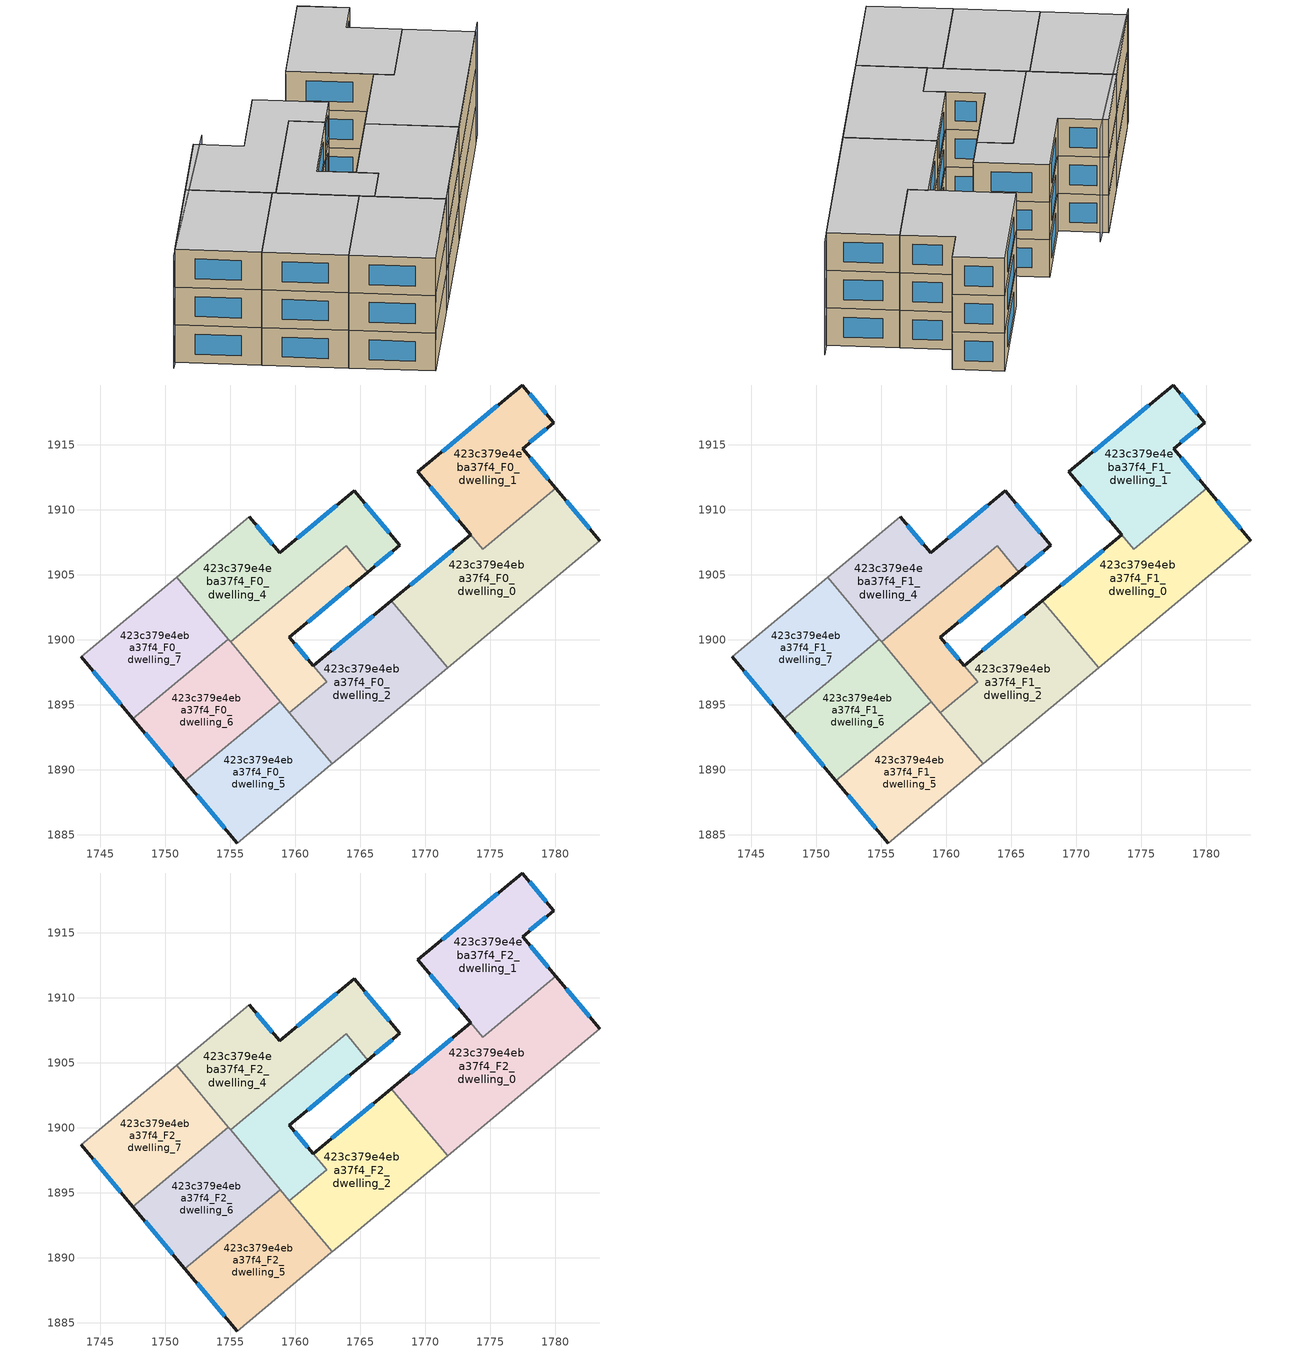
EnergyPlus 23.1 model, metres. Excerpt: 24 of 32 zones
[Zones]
423c379e4eba37f4_F0_dwelling_0
 floor ground (EU_floor_Construction): 1780.05,1911.64 1783.43,1907.6 1771.71,1897.84 1767.4,1903.02 1773.48,1908.08 1774.43,1906.96 z0
 wall outside (EU_wall_Construction): 1773.48,1908.08 1767.4,1903.02 / 1783.43,1907.6 1780.05,1911.64 z0:3
 wall adiabatic (EU_wall_Construction): 1771.71,1897.84 1783.43,1907.6 z0:3
 wall to 423c379e4eba37f4_F0_dwelling_1 (EU_wall_Construction): 1780.05,1911.64 1774.43,1906.96 1773.48,1908.08 z0:3
 wall to 423c379e4eba37f4_F0_dwelling_2 (EU_wall_Construction): 1767.4,1903.02 1771.71,1897.84 z0:3
 window (EU_Window_Construction): 1772.06,1906.9 1768.83,1904.21 / 1782.64,1908.55 1780.84,1910.69 z0.7:2.3
423c379e4eba37f4_F0_dwelling_1
 floor ground (EU_floor_Construction): 1777.46,1919.59 1779.88,1916.71 1777.48,1914.7 1780.05,1911.64 1774.43,1906.96 1769.43,1912.91 z0
 wall outside (EU_wall_Construction): 1780.05,1911.64 1777.48,1914.7 1779.88,1916.71 1777.46,1919.59 1769.43,1912.91 1773.48,1908.09 z0:3
 window (EU_Window_Construction): 1770.38,1911.78 1772.53,1909.22 / 1775.58,1918.02 1771.32,1914.48 / 1779.32,1917.39 1778.03,1918.92 / 1778.05,1915.17 1779.32,1916.24 / 1779.45,1912.36 1778.09,1913.98 z0.7:2.3
423c379e4eba37f4_F0_dwelling_2
 floor ground (EU_floor_Construction): 1767.4,1903.02 1771.71,1897.84 1764.4,1891.75 1762.83,1890.46 1759.55,1894.4 1762.41,1896.78 1761.38,1898.01 z0
 wall outside (EU_wall_Construction): 1767.4,1903.02 1761.38,1898.01 z0:3
 wall adiabatic (EU_wall_Construction): 1762.83,1890.46 1764.4,1891.75 1771.71,1897.84 z0:3
 wall to 423c379e4eba37f4_F0_dwelling_3 (EU_wall_Construction): 1761.38,1898.01 1762.41,1896.78 1759.55,1894.4 z0:3
 wall to 423c379e4eba37f4_F0_dwelling_5 (EU_wall_Construction): 1759.55,1894.4 1762.83,1890.46 z0:3
 window (EU_Window_Construction): 1765.99,1901.84 1762.8,1899.19 z0.7:2.3
423c379e4eba37f4_F0_dwelling_3
 floor ground (EU_floor_Construction): 1763.91,1907.22 1765.58,1905.21 1759.55,1900.19 1762.41,1896.78 1759.55,1894.4 1755.03,1899.83 z0
 wall outside (EU_wall_Construction): 1761.38,1898.01 1759.55,1900.19 1765.58,1905.21 z0:3
 wall to 423c379e4eba37f4_F0_dwelling_4 (EU_wall_Construction): 1765.58,1905.21 1763.91,1907.22 1755.02,1899.83 z0:3
 wall to 423c379e4eba37f4_F0_dwelling_6 (EU_wall_Construction): 1755.03,1899.83 1758.84,1895.25 z0:3
 wall to 423c379e4eba37f4_F0_dwelling_5 (EU_wall_Construction): 1758.84,1895.25 1759.55,1894.4 z0:3
 window (EU_Window_Construction): 1760.97,1901.37 1764.16,1904.03 / 1760.95,1898.52 1759.98,1899.68 z0.7:2.3
423c379e4eba37f4_F0_dwelling_4
 floor ground (EU_floor_Construction): 1764.53,1911.45 1768.04,1907.26 1765.58,1905.21 1763.91,1907.22 1755.03,1899.83 1750.88,1904.81 1756.47,1909.46 1758.79,1906.68 z0
 wall outside (EU_wall_Construction): 1765.58,1905.21 1768.04,1907.26 1764.53,1911.45 1758.79,1906.68 1756.47,1909.46 z0:3
 wall adiabatic (EU_wall_Construction): 1756.47,1909.46 1750.88,1904.81 z0:3
 wall to 423c379e4eba37f4_F0_dwelling_7 (EU_wall_Construction): 1750.88,1904.81 1754.86,1900.04 z0:3
 wall to 423c379e4eba37f4_F0_dwelling_6 (EU_wall_Construction): 1754.85,1900.04 1755.02,1899.83 z0:3
 window (EU_Window_Construction): 1758.25,1907.33 1757.01,1908.81 / 1763.18,1910.33 1760.14,1907.8 / 1767.21,1908.25 1765.35,1910.47 / 1766.16,1905.7 1767.46,1906.78 z0.7:2.3
423c379e4eba37f4_F0_dwelling_5
 floor ground (EU_floor_Construction): 1758.84,1895.25 1762.83,1890.46 1762.75,1890.39 1755.53,1884.38 1751.52,1889.16 z0
 wall outside (EU_wall_Construction): 1751.52,1889.16 1755.53,1884.38 z0:3
 wall adiabatic (EU_wall_Construction): 1755.53,1884.38 1762.75,1890.39 1762.83,1890.46 z0:3
 wall to 423c379e4eba37f4_F0_dwelling_6 (EU_wall_Construction): 1758.84,1895.25 1751.52,1889.16 z0:3
 window (EU_Window_Construction): 1752.46,1888.04 1754.59,1885.5 z0.7:2.3
423c379e4eba37f4_F0_dwelling_6
 floor ground (EU_floor_Construction): 1754.85,1900.04 1758.84,1895.25 1751.52,1889.16 1747.52,1893.93 z0
 wall outside (EU_wall_Construction): 1747.52,1893.93 1751.52,1889.16 z0:3
 wall to 423c379e4eba37f4_F0_dwelling_7 (EU_wall_Construction): 1754.85,1900.04 1747.52,1893.93 z0:3
 window (EU_Window_Construction): 1748.46,1892.81 1750.58,1890.28 z0.7:2.3
423c379e4eba37f4_F0_dwelling_7
 floor ground (EU_floor_Construction): 1750.88,1904.81 1754.85,1900.04 1747.52,1893.93 1743.53,1898.7 z0
 wall outside (EU_wall_Construction): 1743.53,1898.7 1747.52,1893.93 z0:3
 wall adiabatic (EU_wall_Construction): 1750.88,1904.81 1743.53,1898.7 z0:3
 window (EU_Window_Construction): 1744.47,1897.58 1746.59,1895.05 z0.7:2.3
423c379e4eba37f4_F1_dwelling_0
 floor to 423c379e4eba37f4_F0_dwelling_0 (EU_floor_Construction): 1780.05,1911.64 1783.43,1907.6 1771.71,1897.84 1767.4,1903.02 1773.48,1908.08 1774.43,1906.96 z3
 wall outside (EU_wall_Construction): 1773.48,1908.08 1767.4,1903.02 / 1783.43,1907.6 1780.05,1911.64 z3:6
 wall adiabatic (EU_wall_Construction): 1771.71,1897.84 1783.43,1907.6 z3:6
 wall to 423c379e4eba37f4_F1_dwelling_1 (EU_wall_Construction): 1780.05,1911.64 1774.43,1906.96 1773.48,1908.08 z3:6
 wall to 423c379e4eba37f4_F1_dwelling_2 (EU_wall_Construction): 1767.4,1903.02 1771.71,1897.84 z3:6
 window (EU_Window_Construction): 1772.06,1906.9 1768.83,1904.21 / 1782.64,1908.55 1780.84,1910.69 z3.7:5.3
423c379e4eba37f4_F1_dwelling_1
 floor to 423c379e4eba37f4_F0_dwelling_1 (EU_floor_Construction): 1777.46,1919.59 1779.88,1916.71 1777.48,1914.7 1780.05,1911.64 1774.43,1906.96 1769.43,1912.91 z3
 wall outside (EU_wall_Construction): 1780.05,1911.64 1777.48,1914.7 1779.88,1916.71 1777.46,1919.59 1769.43,1912.91 1773.48,1908.09 z3:6
 window (EU_Window_Construction): 1770.38,1911.78 1772.53,1909.22 / 1775.58,1918.02 1771.32,1914.48 / 1779.32,1917.39 1778.03,1918.92 / 1778.05,1915.17 1779.32,1916.24 / 1779.45,1912.36 1778.09,1913.98 z3.7:5.3
423c379e4eba37f4_F1_dwelling_2
 floor to 423c379e4eba37f4_F0_dwelling_2 (EU_floor_Construction): 1767.4,1903.02 1771.71,1897.84 1764.4,1891.75 1762.83,1890.46 1759.55,1894.4 1762.41,1896.78 1761.38,1898.01 z3
 wall outside (EU_wall_Construction): 1767.4,1903.02 1761.38,1898.01 z3:6
 wall adiabatic (EU_wall_Construction): 1762.83,1890.46 1764.4,1891.75 1771.71,1897.84 z3:6
 wall to 423c379e4eba37f4_F1_dwelling_3 (EU_wall_Construction): 1761.38,1898.01 1762.41,1896.78 1759.55,1894.4 z3:6
 wall to 423c379e4eba37f4_F1_dwelling_5 (EU_wall_Construction): 1759.55,1894.4 1762.83,1890.46 z3:6
 window (EU_Window_Construction): 1765.99,1901.84 1762.8,1899.19 z3.7:5.3
423c379e4eba37f4_F1_dwelling_3
 floor to 423c379e4eba37f4_F0_dwelling_3 (EU_floor_Construction): 1763.91,1907.22 1765.58,1905.21 1759.55,1900.19 1762.41,1896.78 1759.55,1894.4 1755.02,1899.83 z3
 wall outside (EU_wall_Construction): 1761.38,1898.01 1759.55,1900.19 1765.58,1905.21 z3:6
 wall to 423c379e4eba37f4_F1_dwelling_4 (EU_wall_Construction): 1765.58,1905.21 1763.91,1907.22 1755.02,1899.83 z3:6
 wall to 423c379e4eba37f4_F1_dwelling_6 (EU_wall_Construction): 1755.03,1899.83 1758.84,1895.25 z3:6
 wall to 423c379e4eba37f4_F1_dwelling_5 (EU_wall_Construction): 1758.84,1895.25 1759.55,1894.4 z3:6
 window (EU_Window_Construction): 1760.97,1901.37 1764.16,1904.03 / 1760.95,1898.52 1759.98,1899.68 z3.7:5.3
423c379e4eba37f4_F1_dwelling_4
 floor to 423c379e4eba37f4_F0_dwelling_4 (EU_floor_Construction): 1764.52,1911.45 1768.04,1907.26 1765.58,1905.21 1763.91,1907.22 1755.02,1899.83 1750.88,1904.81 1756.47,1909.46 1758.79,1906.68 z3
 wall outside (EU_wall_Construction): 1765.58,1905.21 1768.04,1907.26 1764.53,1911.45 1758.79,1906.68 1756.47,1909.46 z3:6
 wall adiabatic (EU_wall_Construction): 1756.47,1909.46 1750.88,1904.81 z3:6
 wall to 423c379e4eba37f4_F1_dwelling_7 (EU_wall_Construction): 1750.88,1904.81 1754.86,1900.04 z3:6
 wall to 423c379e4eba37f4_F1_dwelling_6 (EU_wall_Construction): 1754.85,1900.04 1755.02,1899.83 z3:6
 window (EU_Window_Construction): 1758.25,1907.33 1757.01,1908.81 / 1763.18,1910.33 1760.14,1907.8 / 1767.21,1908.25 1765.35,1910.47 / 1766.16,1905.7 1767.46,1906.78 z3.7:5.3
423c379e4eba37f4_F1_dwelling_5
 floor to 423c379e4eba37f4_F0_dwelling_5 (EU_floor_Construction): 1758.84,1895.25 1762.83,1890.46 1762.75,1890.39 1755.53,1884.38 1751.52,1889.16 z3
 wall outside (EU_wall_Construction): 1751.52,1889.16 1755.53,1884.38 z3:6
 wall adiabatic (EU_wall_Construction): 1755.53,1884.38 1762.75,1890.39 1762.83,1890.46 z3:6
 wall to 423c379e4eba37f4_F1_dwelling_6 (EU_wall_Construction): 1758.84,1895.25 1751.52,1889.16 z3:6
 window (EU_Window_Construction): 1752.46,1888.04 1754.59,1885.5 z3.7:5.3
423c379e4eba37f4_F1_dwelling_6
 floor to 423c379e4eba37f4_F0_dwelling_6 (EU_floor_Construction): 1754.85,1900.04 1758.84,1895.25 1751.52,1889.16 1747.52,1893.93 z3
 wall outside (EU_wall_Construction): 1747.52,1893.93 1751.52,1889.16 z3:6
 wall to 423c379e4eba37f4_F1_dwelling_7 (EU_wall_Construction): 1754.85,1900.04 1747.52,1893.93 z3:6
 window (EU_Window_Construction): 1748.46,1892.81 1750.58,1890.28 z3.7:5.3
423c379e4eba37f4_F1_dwelling_7
 floor to 423c379e4eba37f4_F0_dwelling_7 (EU_floor_Construction): 1750.88,1904.81 1754.85,1900.04 1747.52,1893.93 1743.53,1898.7 z3
 wall outside (EU_wall_Construction): 1743.53,1898.7 1747.52,1893.93 z3:6
 wall adiabatic (EU_wall_Construction): 1750.88,1904.81 1743.53,1898.7 z3:6
 window (EU_Window_Construction): 1744.47,1897.58 1746.59,1895.05 z3.7:5.3
423c379e4eba37f4_F2_dwelling_0
 floor to 423c379e4eba37f4_F1_dwelling_0 (EU_floor_Construction): 1780.05,1911.64 1783.43,1907.6 1771.71,1897.84 1767.4,1903.02 1773.48,1908.08 1774.43,1906.96 z6
 wall outside (EU_wall_Construction): 1773.48,1908.08 1767.4,1903.02 / 1783.43,1907.6 1780.05,1911.64 z6:9
 wall adiabatic (EU_wall_Construction): 1771.71,1897.84 1783.43,1907.6 z6:9
 wall to 423c379e4eba37f4_F2_dwelling_1 (EU_wall_Construction): 1780.05,1911.64 1774.43,1906.96 1773.48,1908.08 z6:9
 wall to 423c379e4eba37f4_F2_dwelling_2 (EU_wall_Construction): 1767.4,1903.02 1771.71,1897.84 z6:9
 window (EU_Window_Construction): 1772.06,1906.9 1768.83,1904.21 / 1782.64,1908.55 1780.84,1910.69 z6.7:8.3
 ceiling to 423c379e4eba37f4_F3_dwelling_0 (EU_floor_Construction): 1783.43,1907.6 1780.05,1911.64 1774.43,1906.96 1773.48,1908.08 1767.4,1903.02 1771.71,1897.84 z9
423c379e4eba37f4_F2_dwelling_1
 floor to 423c379e4eba37f4_F1_dwelling_1 (EU_floor_Construction): 1777.46,1919.59 1779.88,1916.71 1777.48,1914.7 1780.05,1911.64 1774.43,1906.96 1769.43,1912.91 z6
 wall outside (EU_wall_Construction): 1780.05,1911.64 1777.48,1914.7 1779.88,1916.71 1777.46,1919.59 1769.43,1912.91 1773.48,1908.09 z6:9
 window (EU_Window_Construction): 1770.38,1911.78 1772.53,1909.22 / 1775.58,1918.02 1771.32,1914.48 / 1779.32,1917.39 1778.03,1918.92 / 1778.05,1915.17 1779.32,1916.24 / 1779.45,1912.36 1778.09,1913.98 z6.7:8.3
 ceiling to 423c379e4eba37f4_F3_dwelling_1 (EU_floor_Construction): 1780.05,1911.64 1777.48,1914.7 1779.88,1916.71 1777.46,1919.59 1769.43,1912.91 1774.43,1906.96 z9
423c379e4eba37f4_F2_dwelling_2
 floor to 423c379e4eba37f4_F1_dwelling_2 (EU_floor_Construction): 1767.4,1903.02 1771.71,1897.84 1764.4,1891.75 1762.83,1890.46 1759.55,1894.4 1762.41,1896.78 1761.38,1898.01 z6
 wall outside (EU_wall_Construction): 1767.4,1903.02 1761.38,1898.01 z6:9
 wall adiabatic (EU_wall_Construction): 1762.83,1890.46 1764.4,1891.75 1771.71,1897.84 z6:9
 wall to 423c379e4eba37f4_F2_dwelling_3 (EU_wall_Construction): 1761.38,1898.01 1762.41,1896.78 1759.55,1894.4 z6:9
 wall to 423c379e4eba37f4_F2_dwelling_5 (EU_wall_Construction): 1759.55,1894.4 1762.83,1890.46 z6:9
 window (EU_Window_Construction): 1765.99,1901.84 1762.8,1899.19 z6.7:8.3
 ceiling to 423c379e4eba37f4_F3_dwelling_2 (EU_floor_Construction): 1771.71,1897.84 1767.4,1903.02 1761.38,1898.01 1762.41,1896.78 1759.55,1894.4 1762.83,1890.46 1764.4,1891.75 z9
423c379e4eba37f4_F2_dwelling_3
 floor to 423c379e4eba37f4_F1_dwelling_3 (EU_floor_Construction): 1763.91,1907.22 1765.58,1905.21 1759.55,1900.19 1762.41,1896.78 1759.55,1894.4 1755.02,1899.83 z6
 wall outside (EU_wall_Construction): 1761.38,1898.01 1759.55,1900.19 1765.58,1905.21 z6:9
 wall to 423c379e4eba37f4_F2_dwelling_4 (EU_wall_Construction): 1765.58,1905.21 1763.91,1907.22 1755.02,1899.83 z6:9
 wall to 423c379e4eba37f4_F2_dwelling_6 (EU_wall_Construction): 1755.03,1899.83 1758.84,1895.25 z6:9
 wall to 423c379e4eba37f4_F2_dwelling_5 (EU_wall_Construction): 1758.84,1895.25 1759.55,1894.4 z6:9
 window (EU_Window_Construction): 1760.97,1901.37 1764.16,1904.03 / 1760.95,1898.52 1759.98,1899.68 z6.7:8.3
 ceiling to 423c379e4eba37f4_F3_dwelling_3 (EU_floor_Construction): 1762.41,1896.78 1759.55,1900.19 1765.58,1905.21 1763.91,1907.22 1755.02,1899.83 1759.55,1894.4 z9
423c379e4eba37f4_F2_dwelling_4
 floor to 423c379e4eba37f4_F1_dwelling_4 (EU_floor_Construction): 1764.52,1911.45 1768.04,1907.26 1765.58,1905.21 1763.91,1907.22 1755.02,1899.83 1750.88,1904.81 1756.47,1909.46 1758.79,1906.68 z6
 wall outside (EU_wall_Construction): 1765.58,1905.21 1768.04,1907.26 1764.53,1911.45 1758.79,1906.68 1756.47,1909.46 z6:9
 wall adiabatic (EU_wall_Construction): 1756.47,1909.46 1750.88,1904.81 z6:9
 wall to 423c379e4eba37f4_F2_dwelling_7 (EU_wall_Construction): 1750.88,1904.81 1754.86,1900.04 z6:9
 wall to 423c379e4eba37f4_F2_dwelling_6 (EU_wall_Construction): 1754.85,1900.04 1755.02,1899.83 z6:9
 window (EU_Window_Construction): 1758.25,1907.33 1757.01,1908.81 / 1763.18,1910.33 1760.14,1907.8 / 1767.21,1908.25 1765.35,1910.47 / 1766.16,1905.7 1767.46,1906.78 z6.7:8.3
 ceiling to 423c379e4eba37f4_F3_dwelling_4 (EU_floor_Construction): 1765.58,1905.21 1768.04,1907.26 1764.52,1911.45 1758.79,1906.68 1756.47,1909.46 1750.88,1904.81 1755.02,1899.83 1763.91,1907.22 z9
423c379e4eba37f4_F2_dwelling_5
 floor to 423c379e4eba37f4_F1_dwelling_5 (EU_floor_Construction): 1758.84,1895.25 1762.83,1890.46 1762.75,1890.39 1755.53,1884.38 1751.52,1889.16 z6
 wall outside (EU_wall_Construction): 1751.52,1889.16 1755.53,1884.38 z6:9
 wall adiabatic (EU_wall_Construction): 1755.53,1884.38 1762.75,1890.39 1762.83,1890.46 z6:9
 wall to 423c379e4eba37f4_F2_dwelling_6 (EU_wall_Construction): 1758.84,1895.25 1751.52,1889.16 z6:9
 window (EU_Window_Construction): 1752.46,1888.04 1754.59,1885.5 z6.7:8.3
 ceiling to 423c379e4eba37f4_F3_dwelling_5 (EU_floor_Construction): 1762.75,1890.39 1762.83,1890.46 1758.84,1895.25 1751.52,1889.16 1755.53,1884.38 z9
423c379e4eba37f4_F2_dwelling_6
 floor to 423c379e4eba37f4_F1_dwelling_6 (EU_floor_Construction): 1754.85,1900.04 1758.84,1895.25 1751.52,1889.16 1747.52,1893.93 z6
 wall outside (EU_wall_Construction): 1747.52,1893.93 1751.52,1889.16 z6:9
 wall to 423c379e4eba37f4_F2_dwelling_7 (EU_wall_Construction): 1754.85,1900.04 1747.52,1893.93 z6:9
 window (EU_Window_Construction): 1748.46,1892.81 1750.58,1890.28 z6.7:8.3
 ceiling to 423c379e4eba37f4_F3_dwelling_6 (EU_floor_Construction): 1758.84,1895.25 1754.85,1900.04 1747.52,1893.93 1751.52,1889.16 z9
423c379e4eba37f4_F2_dwelling_7
 floor to 423c379e4eba37f4_F1_dwelling_7 (EU_floor_Construction): 1750.88,1904.81 1754.85,1900.04 1747.52,1893.93 1743.53,1898.7 z6
 wall outside (EU_wall_Construction): 1743.53,1898.7 1747.52,1893.93 z6:9
 wall adiabatic (EU_wall_Construction): 1750.88,1904.81 1743.53,1898.7 z6:9
 window (EU_Window_Construction): 1744.47,1897.58 1746.59,1895.05 z6.7:8.3
 ceiling to 423c379e4eba37f4_F3_dwelling_7 (EU_floor_Construction): 1754.85,1900.04 1750.88,1904.81 1743.53,1898.7 1747.52,1893.93 z9
shading: 1755.53,1884.38 1784.62,1908.59 / 1757.95,1910.08 1742.77,1898.09 z0:9
[Building]
EU S2 Campaign: North Axis=0; Terrain=City; Solar Distribution=FullExterior
[Site:Location]
Budapest.Ferenc.Liszt.Intl.AP: Latitude=47.437; Longitude=19.256; Time Zone=1; Elevation=185
[SizingPeriod:WeatherFileDays]
AnnualSizingPeriod: Begin Month=1; Begin Day of Month=1; End Month=12; End Day of Month=31; Day of Week for Start Day=Monday; Use Weather File Daylight Saving Period=No; Use Weather File Rain and Snow Indicators=No
[MATERIAL]
EU_InternalMass_Material: Roughness=MediumRough; Thickness=0.1; Conductivity=1; Density=1800; Specific Heat=900; Thermal Absorptance=0.9; Solar Absorptance=0.7; Visible Absorptance=0.7
[MATERIAL:NOMASS] Roughness=MediumRough; Thermal Absorptance=0.9; Solar Absorptance=0.7; Visible Absorptance=0.7
Name | Thermal Resistance
EU_wall_NoMass | 0.832559
EU_floor_NoMass | 0.872794
[WINDOWMATERIAL:SIMPLEGLAZINGSYSTEM]
EU_Window_SimpleGlazing: UFactor=2.79869; Solar Heat Gain Coefficient=0.75; Visible Transmittance=0.75
[CONSTRUCTION]
EU_wall_Construction: EU_wall_NoMass
EU_floor_Construction: EU_floor_NoMass
EU_Window_Construction: EU_Window_SimpleGlazing
EU_InternalMass_Construction: EU_InternalMass_Material
[ZONE] Type=1; Multiplier=1; Ceiling Height=autocalculate; Floor Area=autocalculate; Part of Total Floor Area=Yes
Name | Volume
423c379e4eba37f4_F0_dwelling_0; 423c379e4eba37f4_F1_dwelling_0; 423c379e4eba37f4_F2_dwelling_0 | 275.724
423c379e4eba37f4_F0_dwelling_1; 423c379e4eba37f4_F1_dwelling_1; 423c379e4eba37f4_F2_dwelling_1 | 206.01
423c379e4eba37f4_F0_dwelling_2 | 215.673
423c379e4eba37f4_F1_dwelling_2; 423c379e4eba37f4_F2_dwelling_2 | 215.672
423c379e4eba37f4_F0_dwelling_3 | 140.383
423c379e4eba37f4_F1_dwelling_3; 423c379e4eba37f4_F2_dwelling_3 | 140.384
423c379e4eba37f4_F0_dwelling_4; 423c379e4eba37f4_F1_dwelling_4; 423c379e4eba37f4_F2_dwelling_4 | 230.365
423c379e4eba37f4_F0_dwelling_5 | 178.031
423c379e4eba37f4_F1_dwelling_5; 423c379e4eba37f4_F2_dwelling_5 | 178.03
423c379e4eba37f4_F0_dwelling_6; 423c379e4eba37f4_F1_dwelling_6; 423c379e4eba37f4_F2_dwelling_6 | 178.033
423c379e4eba37f4_F0_dwelling_7; 423c379e4eba37f4_F1_dwelling_7; 423c379e4eba37f4_F2_dwelling_7 | 178.044
[INTERNALMASS] Construction=EU_InternalMass_Construction
Name | Zone or ZoneList | Surface Area
423c379e4eba37f4_F0_dwelling_0_EU_InternalMass | 423c379e4eba37f4_F0_dwelling_0 | 91.9077
423c379e4eba37f4_F0_dwelling_1_EU_InternalMass | 423c379e4eba37f4_F0_dwelling_1 | 68.6714
423c379e4eba37f4_F0_dwelling_2_EU_InternalMass | 423c379e4eba37f4_F0_dwelling_2 | 71.8918
423c379e4eba37f4_F0_dwelling_3_EU_InternalMass | 423c379e4eba37f4_F0_dwelling_3 | 46.7964
423c379e4eba37f4_F0_dwelling_4_EU_InternalMass | 423c379e4eba37f4_F0_dwelling_4 | 76.7886
423c379e4eba37f4_F0_dwelling_5_EU_InternalMass | 423c379e4eba37f4_F0_dwelling_5 | 59.3436
423c379e4eba37f4_F0_dwelling_6_EU_InternalMass | 423c379e4eba37f4_F0_dwelling_6 | 59.3443
423c379e4eba37f4_F0_dwelling_7_EU_InternalMass | 423c379e4eba37f4_F0_dwelling_7 | 59.3479
423c379e4eba37f4_F1_dwelling_0_EU_InternalMass | 423c379e4eba37f4_F1_dwelling_0 | 91.9077
423c379e4eba37f4_F1_dwelling_1_EU_InternalMass | 423c379e4eba37f4_F1_dwelling_1 | 68.6714
423c379e4eba37f4_F1_dwelling_2_EU_InternalMass | 423c379e4eba37f4_F1_dwelling_2 | 71.8918
423c379e4eba37f4_F1_dwelling_3_EU_InternalMass | 423c379e4eba37f4_F1_dwelling_3 | 46.7964
423c379e4eba37f4_F1_dwelling_4_EU_InternalMass | 423c379e4eba37f4_F1_dwelling_4 | 76.7886
423c379e4eba37f4_F1_dwelling_5_EU_InternalMass | 423c379e4eba37f4_F1_dwelling_5 | 59.3436
423c379e4eba37f4_F1_dwelling_6_EU_InternalMass | 423c379e4eba37f4_F1_dwelling_6 | 59.3443
423c379e4eba37f4_F1_dwelling_7_EU_InternalMass | 423c379e4eba37f4_F1_dwelling_7 | 59.3479
423c379e4eba37f4_F2_dwelling_0_EU_InternalMass | 423c379e4eba37f4_F2_dwelling_0 | 91.9077
423c379e4eba37f4_F2_dwelling_1_EU_InternalMass | 423c379e4eba37f4_F2_dwelling_1 | 68.6714
423c379e4eba37f4_F2_dwelling_2_EU_InternalMass | 423c379e4eba37f4_F2_dwelling_2 | 71.8918
423c379e4eba37f4_F2_dwelling_3_EU_InternalMass | 423c379e4eba37f4_F2_dwelling_3 | 46.7964
423c379e4eba37f4_F2_dwelling_4_EU_InternalMass | 423c379e4eba37f4_F2_dwelling_4 | 76.7886
423c379e4eba37f4_F2_dwelling_5_EU_InternalMass | 423c379e4eba37f4_F2_dwelling_5 | 59.3436
423c379e4eba37f4_F2_dwelling_6_EU_InternalMass | 423c379e4eba37f4_F2_dwelling_6 | 59.3443
423c379e4eba37f4_F2_dwelling_7_EU_InternalMass | 423c379e4eba37f4_F2_dwelling_7 | 59.3479
[OTHEREQUIPMENT] Fuel Type=Electricity; Design Level Calculation Method=Watts/Area; Power per Zone Floor Area=1; Fraction Latent=0; Fraction Radiant=0; Fraction Lost=0; Carbon Dioxide Generation Rate=0; EndUse Subcategory=EU_Step8_InternalGains
Name | Zone or ZoneList or Space or SpaceList | Schedule
EU_Step8_InternalGain_423c379e4eba37f4_F0_dwelling_0_f000 | 423c379e4eba37f4_F0_dwelling_0 | EU_Step8_GainSchedule_423c379e4eba37f4_F0_dwelling_0_f000
EU_Step8_InternalGain_423c379e4eba37f4_F0_dwelling_1_f000 | 423c379e4eba37f4_F0_dwelling_1 | EU_Step8_GainSchedule_423c379e4eba37f4_F0_dwelling_1_f000
EU_Step8_InternalGain_423c379e4eba37f4_F0_dwelling_2_f000 | 423c379e4eba37f4_F0_dwelling_2 | EU_Step8_GainSchedule_423c379e4eba37f4_F0_dwelling_2_f000
EU_Step8_InternalGain_423c379e4eba37f4_F0_dwelling_3_f000 | 423c379e4eba37f4_F0_dwelling_3 | EU_Step8_GainSchedule_423c379e4eba37f4_F0_dwelling_3_f000
EU_Step8_InternalGain_423c379e4eba37f4_F0_dwelling_4_f000 | 423c379e4eba37f4_F0_dwelling_4 | EU_Step8_GainSchedule_423c379e4eba37f4_F0_dwelling_4_f000
EU_Step8_InternalGain_423c379e4eba37f4_F0_dwelling_5_f000 | 423c379e4eba37f4_F0_dwelling_5 | EU_Step8_GainSchedule_423c379e4eba37f4_F0_dwelling_5_f000
EU_Step8_InternalGain_423c379e4eba37f4_F0_dwelling_6_f000 | 423c379e4eba37f4_F0_dwelling_6 | EU_Step8_GainSchedule_423c379e4eba37f4_F0_dwelling_6_f000
EU_Step8_InternalGain_423c379e4eba37f4_F0_dwelling_7_f000 | 423c379e4eba37f4_F0_dwelling_7 | EU_Step8_GainSchedule_423c379e4eba37f4_F0_dwelling_7_f000
EU_Step8_InternalGain_423c379e4eba37f4_F1_dwelling_0_f000 | 423c379e4eba37f4_F1_dwelling_0 | EU_Step8_GainSchedule_423c379e4eba37f4_F1_dwelling_0_f000
EU_Step8_InternalGain_423c379e4eba37f4_F1_dwelling_1_f000 | 423c379e4eba37f4_F1_dwelling_1 | EU_Step8_GainSchedule_423c379e4eba37f4_F1_dwelling_1_f000
EU_Step8_InternalGain_423c379e4eba37f4_F1_dwelling_2_f000 | 423c379e4eba37f4_F1_dwelling_2 | EU_Step8_GainSchedule_423c379e4eba37f4_F1_dwelling_2_f000
EU_Step8_InternalGain_423c379e4eba37f4_F1_dwelling_3_f000 | 423c379e4eba37f4_F1_dwelling_3 | EU_Step8_GainSchedule_423c379e4eba37f4_F1_dwelling_3_f000
EU_Step8_InternalGain_423c379e4eba37f4_F1_dwelling_4_f000 | 423c379e4eba37f4_F1_dwelling_4 | EU_Step8_GainSchedule_423c379e4eba37f4_F1_dwelling_4_f000
EU_Step8_InternalGain_423c379e4eba37f4_F1_dwelling_5_f000 | 423c379e4eba37f4_F1_dwelling_5 | EU_Step8_GainSchedule_423c379e4eba37f4_F1_dwelling_5_f000
EU_Step8_InternalGain_423c379e4eba37f4_F1_dwelling_6_f000 | 423c379e4eba37f4_F1_dwelling_6 | EU_Step8_GainSchedule_423c379e4eba37f4_F1_dwelling_6_f000
EU_Step8_InternalGain_423c379e4eba37f4_F1_dwelling_7_f000 | 423c379e4eba37f4_F1_dwelling_7 | EU_Step8_GainSchedule_423c379e4eba37f4_F1_dwelling_7_f000
EU_Step8_InternalGain_423c379e4eba37f4_F2_dwelling_0_f000 | 423c379e4eba37f4_F2_dwelling_0 | EU_Step8_GainSchedule_423c379e4eba37f4_F2_dwelling_0_f000
EU_Step8_InternalGain_423c379e4eba37f4_F2_dwelling_1_f000 | 423c379e4eba37f4_F2_dwelling_1 | EU_Step8_GainSchedule_423c379e4eba37f4_F2_dwelling_1_f000
EU_Step8_InternalGain_423c379e4eba37f4_F2_dwelling_2_f000 | 423c379e4eba37f4_F2_dwelling_2 | EU_Step8_GainSchedule_423c379e4eba37f4_F2_dwelling_2_f000
EU_Step8_InternalGain_423c379e4eba37f4_F2_dwelling_3_f000 | 423c379e4eba37f4_F2_dwelling_3 | EU_Step8_GainSchedule_423c379e4eba37f4_F2_dwelling_3_f000
EU_Step8_InternalGain_423c379e4eba37f4_F2_dwelling_4_f000 | 423c379e4eba37f4_F2_dwelling_4 | EU_Step8_GainSchedule_423c379e4eba37f4_F2_dwelling_4_f000
EU_Step8_InternalGain_423c379e4eba37f4_F2_dwelling_5_f000 | 423c379e4eba37f4_F2_dwelling_5 | EU_Step8_GainSchedule_423c379e4eba37f4_F2_dwelling_5_f000
EU_Step8_InternalGain_423c379e4eba37f4_F2_dwelling_6_f000 | 423c379e4eba37f4_F2_dwelling_6 | EU_Step8_GainSchedule_423c379e4eba37f4_F2_dwelling_6_f000
EU_Step8_InternalGain_423c379e4eba37f4_F2_dwelling_7_f000 | 423c379e4eba37f4_F2_dwelling_7 | EU_Step8_GainSchedule_423c379e4eba37f4_F2_dwelling_7_f000
[ZONEVENTILATION:DESIGNFLOWRATE] Schedule=EU_AlwaysOn; Design Flow Rate Calculation Method=AirChanges/Hour; Air Changes per Hour=0.475469; Ventilation Type=Natural; Fan Pressure Rise=0; Fan Total Efficiency=1; Constant Term Coefficient=1; Temperature Term Coefficient=0; Velocity Term Coefficient=0; Velocity Squared Term Coefficient=0; Minimum Indoor Temperature=-100; Maximum Indoor Temperature=100; Delta Temperature=-100; Minimum Outdoor Temperature=-100; Maximum Outdoor Temperature=100; Maximum Wind Speed=40
Name | Zone or ZoneList or Space or SpaceList
EU_ConstantAir_423c379e4eba37f4_F0_dwelling_0 | 423c379e4eba37f4_F0_dwelling_0
EU_ConstantAir_423c379e4eba37f4_F0_dwelling_1 | 423c379e4eba37f4_F0_dwelling_1
EU_ConstantAir_423c379e4eba37f4_F0_dwelling_2 | 423c379e4eba37f4_F0_dwelling_2
EU_ConstantAir_423c379e4eba37f4_F0_dwelling_3 | 423c379e4eba37f4_F0_dwelling_3
EU_ConstantAir_423c379e4eba37f4_F0_dwelling_4 | 423c379e4eba37f4_F0_dwelling_4
EU_ConstantAir_423c379e4eba37f4_F0_dwelling_5 | 423c379e4eba37f4_F0_dwelling_5
EU_ConstantAir_423c379e4eba37f4_F0_dwelling_6 | 423c379e4eba37f4_F0_dwelling_6
EU_ConstantAir_423c379e4eba37f4_F0_dwelling_7 | 423c379e4eba37f4_F0_dwelling_7
EU_ConstantAir_423c379e4eba37f4_F1_dwelling_0 | 423c379e4eba37f4_F1_dwelling_0
EU_ConstantAir_423c379e4eba37f4_F1_dwelling_1 | 423c379e4eba37f4_F1_dwelling_1
EU_ConstantAir_423c379e4eba37f4_F1_dwelling_2 | 423c379e4eba37f4_F1_dwelling_2
EU_ConstantAir_423c379e4eba37f4_F1_dwelling_3 | 423c379e4eba37f4_F1_dwelling_3
EU_ConstantAir_423c379e4eba37f4_F1_dwelling_4 | 423c379e4eba37f4_F1_dwelling_4
EU_ConstantAir_423c379e4eba37f4_F1_dwelling_5 | 423c379e4eba37f4_F1_dwelling_5
EU_ConstantAir_423c379e4eba37f4_F1_dwelling_6 | 423c379e4eba37f4_F1_dwelling_6
EU_ConstantAir_423c379e4eba37f4_F1_dwelling_7 | 423c379e4eba37f4_F1_dwelling_7
EU_ConstantAir_423c379e4eba37f4_F2_dwelling_0 | 423c379e4eba37f4_F2_dwelling_0
EU_ConstantAir_423c379e4eba37f4_F2_dwelling_1 | 423c379e4eba37f4_F2_dwelling_1
EU_ConstantAir_423c379e4eba37f4_F2_dwelling_2 | 423c379e4eba37f4_F2_dwelling_2
EU_ConstantAir_423c379e4eba37f4_F2_dwelling_3 | 423c379e4eba37f4_F2_dwelling_3
EU_ConstantAir_423c379e4eba37f4_F2_dwelling_4 | 423c379e4eba37f4_F2_dwelling_4
EU_ConstantAir_423c379e4eba37f4_F2_dwelling_5 | 423c379e4eba37f4_F2_dwelling_5
EU_ConstantAir_423c379e4eba37f4_F2_dwelling_6 | 423c379e4eba37f4_F2_dwelling_6
EU_ConstantAir_423c379e4eba37f4_F2_dwelling_7 | 423c379e4eba37f4_F2_dwelling_7
[HVACTEMPLATE:THERMOSTAT] Constant Heating Setpoint=20; Constant Cooling Setpoint=50
EU_HeatOnly_423c379e4eba37f4_F0_dwelling_0; EU_HeatOnly_423c379e4eba37f4_F0_dwelling_1; EU_HeatOnly_423c379e4eba37f4_F0_dwelling_2; EU_HeatOnly_423c379e4eba37f4_F0_dwelling_3; EU_HeatOnly_423c379e4eba37f4_F0_dwelling_4; EU_HeatOnly_423c379e4eba37f4_F0_dwelling_5; EU_HeatOnly_423c379e4eba37f4_F0_dwelling_6; EU_HeatOnly_423c379e4eba37f4_F0_dwelling_7; EU_HeatOnly_423c379e4eba37f4_F1_dwelling_0; EU_HeatOnly_423c379e4eba37f4_F1_dwelling_1; EU_HeatOnly_423c379e4eba37f4_F1_dwelling_2; EU_HeatOnly_423c379e4eba37f4_F1_dwelling_3; EU_HeatOnly_423c379e4eba37f4_F1_dwelling_4; EU_HeatOnly_423c379e4eba37f4_F1_dwelling_5; EU_HeatOnly_423c379e4eba37f4_F1_dwelling_6; EU_HeatOnly_423c379e4eba37f4_F1_dwelling_7; EU_HeatOnly_423c379e4eba37f4_F2_dwelling_0; EU_HeatOnly_423c379e4eba37f4_F2_dwelling_1; EU_HeatOnly_423c379e4eba37f4_F2_dwelling_2; EU_HeatOnly_423c379e4eba37f4_F2_dwelling_3; EU_HeatOnly_423c379e4eba37f4_F2_dwelling_4; EU_HeatOnly_423c379e4eba37f4_F2_dwelling_5; EU_HeatOnly_423c379e4eba37f4_F2_dwelling_6; EU_HeatOnly_423c379e4eba37f4_F2_dwelling_7; EU_HeatOnly_423c379e4eba37f4_F3_dwelling_0; EU_HeatOnly_423c379e4eba37f4_F3_dwelling_1; EU_HeatOnly_423c379e4eba37f4_F3_dwelling_2; EU_HeatOnly_423c379e4eba37f4_F3_dwelling_3; EU_HeatOnly_423c379e4eba37f4_F3_dwelling_4; EU_HeatOnly_423c379e4eba37f4_F3_dwelling_5; EU_HeatOnly_423c379e4eba37f4_F3_dwelling_6; EU_HeatOnly_423c379e4eba37f4_F3_dwelling_7
[HVACTEMPLATE:ZONE:IDEALLOADSAIRSYSTEM] System Availability Schedule=EU_AlwaysOn; Maximum Heating Supply Air Temperature=50; Minimum Cooling Supply Air Temperature=13; Maximum Heating Supply Air Humidity Ratio=0.0156; Minimum Cooling Supply Air Humidity Ratio=0.0077; Heating Limit=NoLimit; Cooling Limit=NoLimit; Heating Availability Schedule=EU_AlwaysOn; Cooling Availability Schedule=EU_CoolingOff; Dehumidification Control Type=ConstantSensibleHeatRatio; Cooling Sensible Heat Ratio=0.7; Dehumidification Setpoint=60; Humidification Control Type=None; Humidification Setpoint=30; Outdoor Air Method=None; Outdoor Air Flow Rate per Person=0.00944; Outdoor Air Flow Rate per Zone Floor Area=0; Outdoor Air Flow Rate per Zone=0; Demand Controlled Ventilation Type=None; Outdoor Air Economizer Type=NoEconomizer; Heat Recovery Type=None; Sensible Heat Recovery Effectiveness=0.7; Latent Heat Recovery Effectiveness=0.65
Name | Template Thermostat
423c379e4eba37f4_F0_dwelling_0 | EU_HeatOnly_423c379e4eba37f4_F0_dwelling_0
423c379e4eba37f4_F0_dwelling_1 | EU_HeatOnly_423c379e4eba37f4_F0_dwelling_1
423c379e4eba37f4_F0_dwelling_2 | EU_HeatOnly_423c379e4eba37f4_F0_dwelling_2
423c379e4eba37f4_F0_dwelling_3 | EU_HeatOnly_423c379e4eba37f4_F0_dwelling_3
423c379e4eba37f4_F0_dwelling_4 | EU_HeatOnly_423c379e4eba37f4_F0_dwelling_4
423c379e4eba37f4_F0_dwelling_5 | EU_HeatOnly_423c379e4eba37f4_F0_dwelling_5
423c379e4eba37f4_F0_dwelling_6 | EU_HeatOnly_423c379e4eba37f4_F0_dwelling_6
423c379e4eba37f4_F0_dwelling_7 | EU_HeatOnly_423c379e4eba37f4_F0_dwelling_7
423c379e4eba37f4_F1_dwelling_0 | EU_HeatOnly_423c379e4eba37f4_F1_dwelling_0
423c379e4eba37f4_F1_dwelling_1 | EU_HeatOnly_423c379e4eba37f4_F1_dwelling_1
423c379e4eba37f4_F1_dwelling_2 | EU_HeatOnly_423c379e4eba37f4_F1_dwelling_2
423c379e4eba37f4_F1_dwelling_3 | EU_HeatOnly_423c379e4eba37f4_F1_dwelling_3
423c379e4eba37f4_F1_dwelling_4 | EU_HeatOnly_423c379e4eba37f4_F1_dwelling_4
423c379e4eba37f4_F1_dwelling_5 | EU_HeatOnly_423c379e4eba37f4_F1_dwelling_5
423c379e4eba37f4_F1_dwelling_6 | EU_HeatOnly_423c379e4eba37f4_F1_dwelling_6
423c379e4eba37f4_F1_dwelling_7 | EU_HeatOnly_423c379e4eba37f4_F1_dwelling_7
423c379e4eba37f4_F2_dwelling_0 | EU_HeatOnly_423c379e4eba37f4_F2_dwelling_0
423c379e4eba37f4_F2_dwelling_1 | EU_HeatOnly_423c379e4eba37f4_F2_dwelling_1
423c379e4eba37f4_F2_dwelling_2 | EU_HeatOnly_423c379e4eba37f4_F2_dwelling_2
423c379e4eba37f4_F2_dwelling_3 | EU_HeatOnly_423c379e4eba37f4_F2_dwelling_3
423c379e4eba37f4_F2_dwelling_4 | EU_HeatOnly_423c379e4eba37f4_F2_dwelling_4
423c379e4eba37f4_F2_dwelling_5 | EU_HeatOnly_423c379e4eba37f4_F2_dwelling_5
423c379e4eba37f4_F2_dwelling_6 | EU_HeatOnly_423c379e4eba37f4_F2_dwelling_6
423c379e4eba37f4_F2_dwelling_7 | EU_HeatOnly_423c379e4eba37f4_F2_dwelling_7
[SIZING:ZONE] Zone Cooling Design Supply Air Temperature Input Method=SupplyAirTemperature; Zone Cooling Design Supply Air Temperature=13; Zone Heating Design Supply Air Temperature Input Method=SupplyAirTemperature; Zone Heating Design Supply Air Temperature=50; Zone Cooling Design Supply Air Humidity Ratio=0.008; Zone Heating Design Supply Air Humidity Ratio=0.008; Cooling Design Air Flow Method=DesignDay; Cooling Design Air Flow Rate=0; Cooling Minimum Air Flow per Zone Floor Area=0.000762; Cooling Minimum Air Flow=0; Cooling Minimum Air Flow Fraction=0.2; Heating Design Air Flow Method=DesignDay; Heating Design Air Flow Rate=0; Heating Maximum Air Flow per Zone Floor Area=0.002032; Heating Maximum Air Flow=0.141576; Heating Maximum Air Flow Fraction=0.3; Account for Dedicated Outdoor Air System=No; Dedicated Outdoor Air System Control Strategy=NeutralSupplyAir; Dedicated Outdoor Air Low Setpoint Temperature for Design=autosize; Dedicated Outdoor Air High Setpoint Temperature for Design=autosize; Zone Load Sizing Method=Sensible Load Only No Latent Load; Zone Latent Cooling Design Supply Air Humidity Ratio Input Method=HumidityRatioDifference; Zone Cooling Design Supply Air Humidity Ratio Difference=0.005; Zone Latent Heating Design Supply Air Humidity Ratio Input Method=HumidityRatioDifference; Zone Humidification Design Supply Air Humidity Ratio Difference=0.005
423c379e4eba37f4_F0_dwelling_0; 423c379e4eba37f4_F0_dwelling_1; 423c379e4eba37f4_F0_dwelling_2; 423c379e4eba37f4_F0_dwelling_3; 423c379e4eba37f4_F0_dwelling_4; 423c379e4eba37f4_F0_dwelling_5; 423c379e4eba37f4_F0_dwelling_6; 423c379e4eba37f4_F0_dwelling_7; 423c379e4eba37f4_F1_dwelling_0; 423c379e4eba37f4_F1_dwelling_1; 423c379e4eba37f4_F1_dwelling_2; 423c379e4eba37f4_F1_dwelling_3; 423c379e4eba37f4_F1_dwelling_4; 423c379e4eba37f4_F1_dwelling_5; 423c379e4eba37f4_F1_dwelling_6; 423c379e4eba37f4_F1_dwelling_7; 423c379e4eba37f4_F2_dwelling_0; 423c379e4eba37f4_F2_dwelling_1; 423c379e4eba37f4_F2_dwelling_2; 423c379e4eba37f4_F2_dwelling_3; 423c379e4eba37f4_F2_dwelling_4; 423c379e4eba37f4_F2_dwelling_5; 423c379e4eba37f4_F2_dwelling_6; 423c379e4eba37f4_F2_dwelling_7
[SCHEDULE:CONSTANT]
Name | Hourly Value
EU_AlwaysOn | 1
EU_CoolingOff | 0
[SCHEDULE:FILE] Column Number=1; Rows to Skip at Top=0; Number of Hours of Data=8760; Column Separator=Comma; Interpolate to Timestep=No; Minutes per Item=60; Adjust Schedule for Daylight Savings=Yes
Name | File
EU_Step8_GainSchedule_423c379e4eba37f4_F0_dwelling_0_f000 | ../../schedules/423c379e4eba37f4/423c379e4eba37f4_F0_dwelling_0_f000_gain.csv
EU_Step8_GainSchedule_423c379e4eba37f4_F0_dwelling_1_f000 | ../../schedules/423c379e4eba37f4/423c379e4eba37f4_F0_dwelling_1_f000_gain.csv
EU_Step8_GainSchedule_423c379e4eba37f4_F0_dwelling_2_f000 | ../../schedules/423c379e4eba37f4/423c379e4eba37f4_F0_dwelling_2_f000_gain.csv
EU_Step8_GainSchedule_423c379e4eba37f4_F0_dwelling_3_f000 | ../../schedules/423c379e4eba37f4/423c379e4eba37f4_F0_dwelling_3_f000_gain.csv
EU_Step8_GainSchedule_423c379e4eba37f4_F0_dwelling_4_f000 | ../../schedules/423c379e4eba37f4/423c379e4eba37f4_F0_dwelling_4_f000_gain.csv
EU_Step8_GainSchedule_423c379e4eba37f4_F0_dwelling_5_f000 | ../../schedules/423c379e4eba37f4/423c379e4eba37f4_F0_dwelling_5_f000_gain.csv
EU_Step8_GainSchedule_423c379e4eba37f4_F0_dwelling_6_f000 | ../../schedules/423c379e4eba37f4/423c379e4eba37f4_F0_dwelling_6_f000_gain.csv
EU_Step8_GainSchedule_423c379e4eba37f4_F0_dwelling_7_f000 | ../../schedules/423c379e4eba37f4/423c379e4eba37f4_F0_dwelling_7_f000_gain.csv
EU_Step8_GainSchedule_423c379e4eba37f4_F1_dwelling_0_f000 | ../../schedules/423c379e4eba37f4/423c379e4eba37f4_F1_dwelling_0_f000_gain.csv
EU_Step8_GainSchedule_423c379e4eba37f4_F1_dwelling_1_f000 | ../../schedules/423c379e4eba37f4/423c379e4eba37f4_F1_dwelling_1_f000_gain.csv
EU_Step8_GainSchedule_423c379e4eba37f4_F1_dwelling_2_f000 | ../../schedules/423c379e4eba37f4/423c379e4eba37f4_F1_dwelling_2_f000_gain.csv
EU_Step8_GainSchedule_423c379e4eba37f4_F1_dwelling_3_f000 | ../../schedules/423c379e4eba37f4/423c379e4eba37f4_F1_dwelling_3_f000_gain.csv
EU_Step8_GainSchedule_423c379e4eba37f4_F1_dwelling_4_f000 | ../../schedules/423c379e4eba37f4/423c379e4eba37f4_F1_dwelling_4_f000_gain.csv
EU_Step8_GainSchedule_423c379e4eba37f4_F1_dwelling_5_f000 | ../../schedules/423c379e4eba37f4/423c379e4eba37f4_F1_dwelling_5_f000_gain.csv
EU_Step8_GainSchedule_423c379e4eba37f4_F1_dwelling_6_f000 | ../../schedules/423c379e4eba37f4/423c379e4eba37f4_F1_dwelling_6_f000_gain.csv
EU_Step8_GainSchedule_423c379e4eba37f4_F1_dwelling_7_f000 | ../../schedules/423c379e4eba37f4/423c379e4eba37f4_F1_dwelling_7_f000_gain.csv
EU_Step8_GainSchedule_423c379e4eba37f4_F2_dwelling_0_f000 | ../../schedules/423c379e4eba37f4/423c379e4eba37f4_F2_dwelling_0_f000_gain.csv
EU_Step8_GainSchedule_423c379e4eba37f4_F2_dwelling_1_f000 | ../../schedules/423c379e4eba37f4/423c379e4eba37f4_F2_dwelling_1_f000_gain.csv
EU_Step8_GainSchedule_423c379e4eba37f4_F2_dwelling_2_f000 | ../../schedules/423c379e4eba37f4/423c379e4eba37f4_F2_dwelling_2_f000_gain.csv
EU_Step8_GainSchedule_423c379e4eba37f4_F2_dwelling_3_f000 | ../../schedules/423c379e4eba37f4/423c379e4eba37f4_F2_dwelling_3_f000_gain.csv
EU_Step8_GainSchedule_423c379e4eba37f4_F2_dwelling_4_f000 | ../../schedules/423c379e4eba37f4/423c379e4eba37f4_F2_dwelling_4_f000_gain.csv
EU_Step8_GainSchedule_423c379e4eba37f4_F2_dwelling_5_f000 | ../../schedules/423c379e4eba37f4/423c379e4eba37f4_F2_dwelling_5_f000_gain.csv
EU_Step8_GainSchedule_423c379e4eba37f4_F2_dwelling_6_f000 | ../../schedules/423c379e4eba37f4/423c379e4eba37f4_F2_dwelling_6_f000_gain.csv
EU_Step8_GainSchedule_423c379e4eba37f4_F2_dwelling_7_f000 | ../../schedules/423c379e4eba37f4/423c379e4eba37f4_F2_dwelling_7_f000_gain.csv
